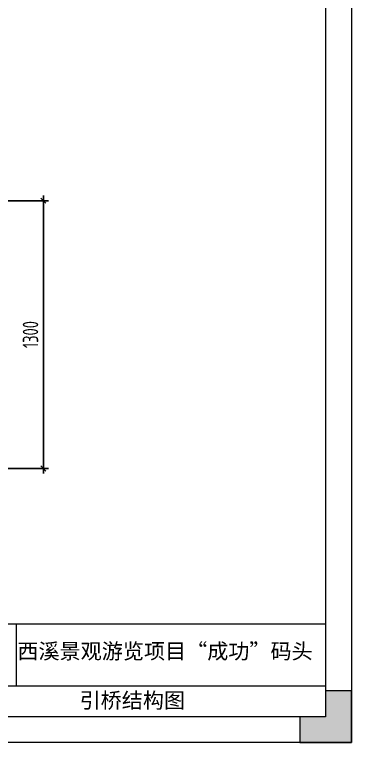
# Model space of a CAD drawing. Header units: millimetres. Extents: x 4 to 2106212, y -117026 to 198097.
# Drawn here: x 1822746 to 1826012, y 175267 to 182336 of the extents above; entities that cross this region are included whole.
import ezdxf

# ---------------------------------------------------------------- set-up
doc = ezdxf.new("R2010")
doc.units = ezdxf.units.MM
doc.layers.add('图框', color=7, linetype='Continuous', lineweight=13)
doc.layers.add('文本', color=3, linetype='Continuous', lineweight=13)
doc.layers.add('标注', color=9, linetype='Continuous')
doc.styles.add('Arial', font='arial.ttf')
doc.styles.add('hztxt', font='ros1.shx', dxfattribs={"width": 0.8, "bigfont": 'hztxt.shx'})
doc.styles.get("Standard").update_dxf_attribs({"font": 'arial.ttf'})
doc.dimstyles.new('DIM-50-SC0.5', dxfattribs={"dimscale": 50, "dimtxt": 3, "dimasz": 1, "dimexe": 1, "dimexo": 1, "dimgap": 1, "dimtad": 1, "dimdec": 1, "dimlfac": 0.5, "dimdsep": 46, "dimtxsty": 'hztxt', "dimblk": 'OBLIQUE', "dimcen": 0, "dimdle": 1, "dimclrd": 9, "dimclre": 9, "dimclrt": 2, "dimadec": 1, "dimazin": 0, "dimtfac": 1, "dimtdec": 1, "dimtix": 1, "dimtmove": 2, "dimatfit": 3, "dimldrblk": 'OBLIQUE', "dimfxl": 15, "dimtolj": 1, "dimtzin": 0, "dimarcsym": 1})

# ---------------------------------------------------------------- blocks, each defined once
blk = doc.blocks.new('GW-TK')
at = {"layer": '图框', "linetype": 'Continuous', "lineweight": 0}
h = blk.add_hatch(color=256, dxfattribs=at)
h.dxf.hatch_style = 1
h.paths.add_polyline_path([(927603.55, 464418.01), (927603.55, 464428.01), (927598.55, 464428.01), (927598.55, 464423.01), (927593.55, 464423.01), (927593.55, 464418.01)])
at = {"layer": '图框', "linetype": 'Continuous'}
for p, q in [((927538.55, 464441.02), (927538.55, 464429.01)), ((927383.55, 464429.01), (927598.55, 464429.01))]:
    blk.add_line(p, q, dxfattribs=at)
at = {"layer": '图框'}
for points in [[(927183.55, 464715.01), (927603.55, 464715.01), (927603.55, 464418.01), (927183.55, 464418.01)], [(927188.55, 464710.01), (927598.55, 464710.01), (927598.55, 464423.01), (927188.55, 464423.01)]]:
    blk.add_lwpolyline(points, close=True, dxfattribs=at)
at = {"layer": '图框', "linetype": 'Continuous'}
blk.add_lwpolyline([(927383.55, 464441.02), (927598.55, 464441.02)], dxfattribs=at)
at = {"layer": '图框', "linetype": 'Continuous', "lineweight": 0}
blk.add_lwpolyline([(927598.55, 464428.01), (927598.55, 464423.01), (927593.55, 464423.01), (927593.55, 464418.01), (927603.55, 464418.01), (927603.55, 464428.01)], close=True, dxfattribs=at)
at = {"layer": '图框', "color": 3, "linetype": 'Continuous', "insert": (927538.77, 464437.24), "char_height": 3, "attachment_point": 1}
blk.add_mtext_dynamic_manual_height_columns('\\pt9;{\\fSimSun|b0|i0|c134|p2;西溪景观游览项目“成功”码头}', width=60.0149, gutter_width=17.5, heights=[0], dxfattribs=at)
blk = doc.blocks.new('_Oblique')
at = {"color": 0, "linetype": 'ByBlock', "lineweight": -2}
blk.add_line((-0.5, -0.5), (0.5, 0.5), dxfattribs=at)
blk = doc.blocks.new('*D487')
at = {"layer": 'Defpoints', "color": 0, "transparency": 16777216}
for p in [(1821802, 180527.9, 0), (1821802, 177927.9, 0), (1823025.8, 177927.9)]:
    blk.add_point(p, dxfattribs=at)
at = {"layer": '标注', "color": 9, "lineweight": -2, "transparency": 16777216}
for p, q in [((1823025.8, 180577.9), (1823025.8, 177877.9)), ((1821852, 180527.9), (1823075.8, 180527.9)), ((1821852, 177927.9), (1823075.8, 177927.9))]:
    blk.add_line(p, q, dxfattribs=at)
at = {"layer": '标注', "color": 9, "lineweight": -2, "transparency": 16777216, "xscale": 50, "yscale": 50, "zscale": 50}
for p, rotation in [((1823025.8, 180527.9), 90), ((1823025.8, 177927.9), 270)]:
    blk.add_blockref('_Oblique', p, dxfattribs=dict(at, rotation=rotation))
at = {"layer": '标注', "color": 2, "transparency": 16777216, "insert": (1822900.8, 179227.9), "char_height": 150, "attachment_point": 5, "rotation": 90, "style": 'hztxt'}
blk.add_mtext('\\A1;1300', dxfattribs=at)

msp = doc.modelspace()

# ---------------------------------------------------------------- block references
at = {"layer": '文本', "xscale": 50, "yscale": 50, "zscale": 50}
msp.add_blockref('GW-TK', (-44554165.2262, -23045633.3238), dxfattribs=at)

# ---------------------------------------------------------------- texts
at = {"layer": '文本', "insert": (1823376.2788, 175750.6001), "char_height": 150, "attachment_point": 1, "style": 'Arial'}
msp.add_mtext_dynamic_manual_height_columns('引桥结构图', width=1367.325749, gutter_width=12.5, heights=[0], dxfattribs=at)

# ---------------------------------------------------------------- dimensions: what is measured, and where the dimension line sits
at = {"layer": '标注'}
dim = msp.add_linear_dim(base=(1823025.7748, 177927.9238, 0.001), p1=(1821802.0232, 180527.9198, -0.001), p2=(1821802.0232, 177927.9238, -0.001), angle=90, dimstyle='DIM-50-SC0.5', dxfattribs=at)
dim.commit()
dim.dimension.update_dxf_attribs({"geometry": '*D487', "text_midpoint": (1822900.7748, 179227.9218, 0.001)})

doc.saveas('drawing.dxf')
